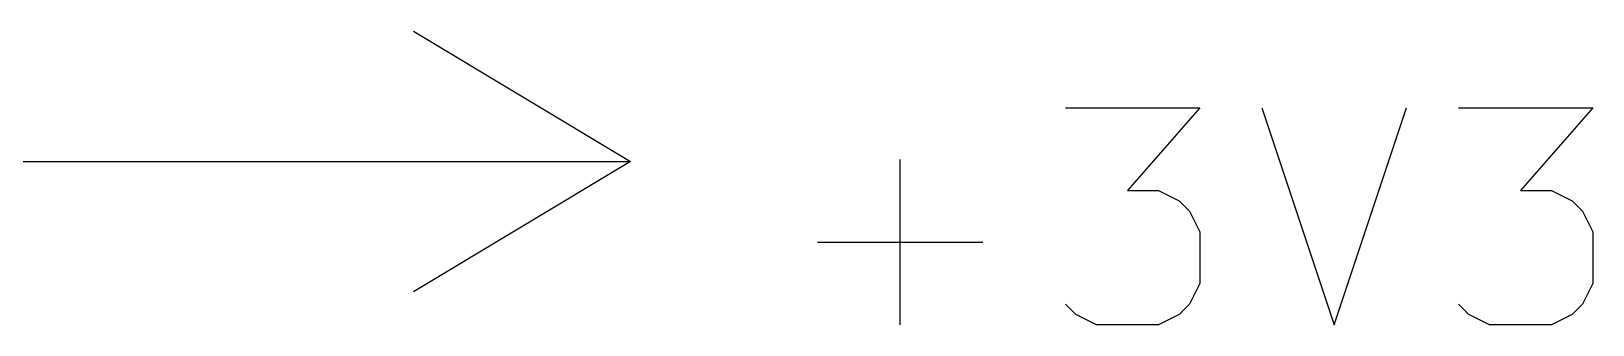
# Model space of a CAD drawing. Extents: x 0.3 to 16.3, y -11.7 to -0.2.
# Drawn here: x 8.912 to 9.2716, y -3.7126 to -3.645 of the extents above; entities that cross this region are included whole.
import ezdxf

# ---------------------------------------------------------------- set-up
doc = ezdxf.new("R2010")
doc.units = 0
doc.header["$MEASUREMENT"] = 0
doc.layers.add('BLACK', color=7, linetype='CONTINUOUS')

msp = doc.modelspace()

# ---------------------------------------------------------------- linework, layer by layer
at = {"layer": 'BLACK', "linetype": 'CONTINUOUS'}
for p, q in [((9, -3.645), (9.05, -3.675)), ((9.15017, -3.66261), (9.18113, -3.66261)), ((9.18113, -3.66261), (9.16446, -3.68166)), ((9.19541, -3.66261), (9.21207, -3.71261)), ((9.21207, -3.71261), (9.22874, -3.66261)), ((9.24065, -3.66261), (9.2716, -3.66261)), ((9.2716, -3.66261), (9.25493, -3.68166)), ((8.25, -3.675), (8.95, -3.675)), ((8.95, -3.675), (9.05, -3.675)), ((9.05, -3.675), (9, -3.705)), ((9.11207, -3.71261), (9.11207, -3.67452)), ((9.16446, -3.68166), (9.1716, -3.68166)), ((9.1716, -3.68166), (9.17636, -3.68404)), ((9.25493, -3.68166), (9.26207, -3.68166)), ((9.26207, -3.68166), (9.26684, -3.68404)), ((9.17636, -3.68404), (9.17874, -3.68642)), ((9.26684, -3.68404), (9.26922, -3.68642)), ((9.17874, -3.68642), (9.18113, -3.69119)), ((9.26922, -3.68642), (9.2716, -3.69119)), ((9.18113, -3.69119), (9.18113, -3.70309)), ((9.2716, -3.69119), (9.2716, -3.70309)), ((9.09303, -3.69357), (9.13113, -3.69357)), ((9.18113, -3.70309), (9.17874, -3.70785)), ((9.2716, -3.70309), (9.26922, -3.70785)), ((9.15255, -3.71023), (9.15017, -3.70785)), ((9.15731, -3.71261), (9.15255, -3.71023)), ((9.17636, -3.71023), (9.1716, -3.71261)), ((9.17874, -3.70785), (9.17636, -3.71023)), ((9.24303, -3.71023), (9.24065, -3.70785)), ((9.24779, -3.71261), (9.24303, -3.71023)), ((9.26684, -3.71023), (9.26207, -3.71261)), ((9.26922, -3.70785), (9.26684, -3.71023)), ((9.1716, -3.71261), (9.15731, -3.71261)), ((9.26207, -3.71261), (9.24779, -3.71261))]:
    msp.add_line(p, q, dxfattribs=at)

doc.saveas('drawing.dxf')
